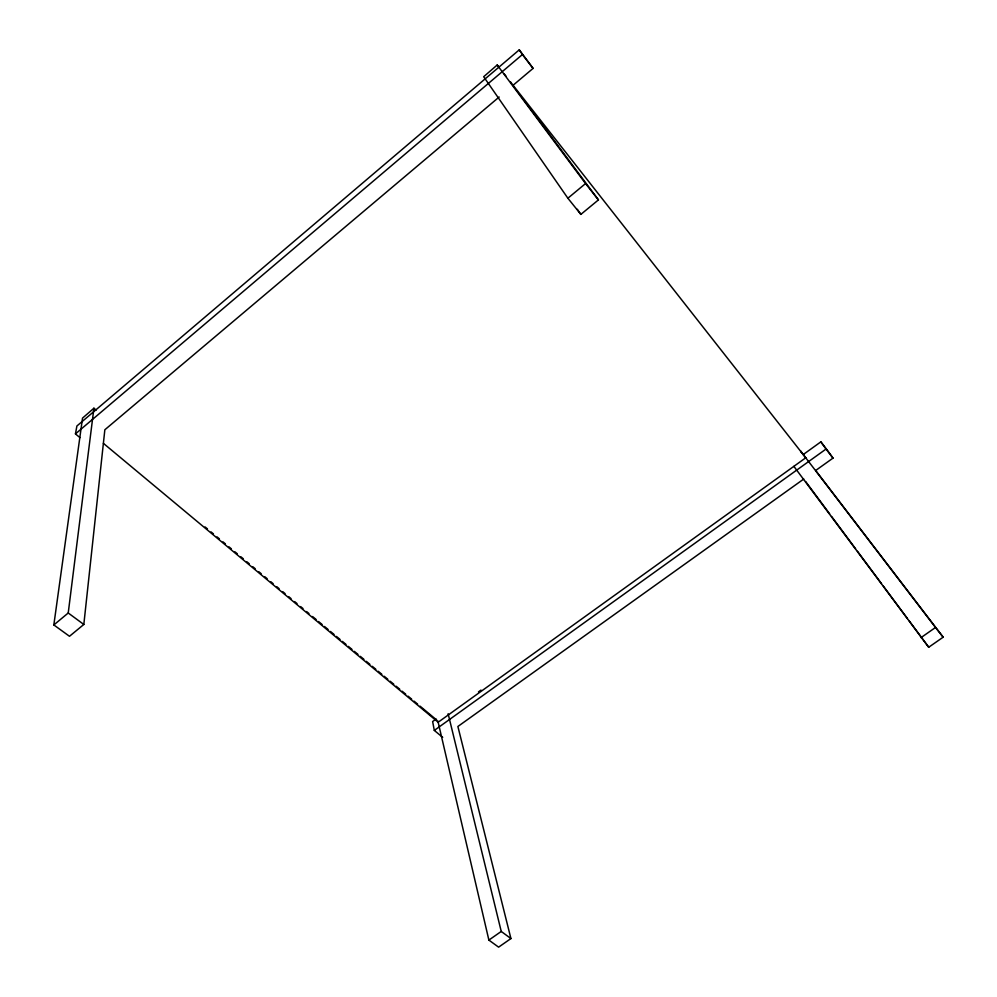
<?xml version="1.0" encoding="UTF-8"?>
<svg xmlns="http://www.w3.org/2000/svg" width="997" height="997" viewBox="0 0 997 997"><rect width="100%" height="100%" fill="white"/><g stroke="black" fill="none" stroke-linecap="round" stroke-linejoin="round"><path stroke-width="1.5" d="M96.136 410.079L93.917 408.209L82.527 418.104L53.838 624.945L69.491 636.285L83.823 624.458L104.847 429.769L499.161 97.008M53.838 624.945L68.232 612.993L93.917 408.209M79.947 437.621L75.448 433.894L76.894 426.006L519.263 49.85L533.083 68.382L512.944 85.381M498.974 67.248L497.204 64.992L483.682 76.719L567.879 198.229L580.865 214.392L598.437 199.899L510.701 82.24L805.75 457.797L438.169 722.239L488.879 940.096L498.612 947.15L510.925 938.563L457.885 726.489L803.769 479.021M75.448 433.894L522.428 54.536L519.263 49.85M567.879 198.229L585.551 183.56L497.204 64.992M436.088 719.061L432.636 721.541L434.306 730.415L442.705 737.356M803.258 454.532L820.855 441.858L827.797 450.868L833.006 458.109L815.658 470.509L943.162 637.183L928.718 647.24L793.874 466.347M478.46 691.906L480.99 690.086M805.028 456.863L805.75 457.797M434.306 730.415L826.039 449.049L833.006 458.109M488.879 940.096L501.242 931.447L448.127 713.74M921.004 637.631L935.522 627.474L943.162 637.183M68.232 612.993L83.823 624.458M501.242 931.447L510.925 938.563M205.07 526.927L207.463 528.909M211.052 531.9L213.433 533.894M217.022 536.872L219.402 538.866M222.992 541.857L225.372 543.851M228.961 546.83L231.354 548.824M234.931 551.815L237.323 553.809M240.9 556.787L243.293 558.781M246.87 561.772L249.262 563.754M252.839 566.745L255.232 568.739M258.809 571.73L261.202 573.711M264.791 576.702L267.171 578.696M270.76 581.675L273.141 583.669M276.73 586.66L279.123 588.654M282.699 591.632L285.092 593.626M288.669 596.617L291.062 598.611M294.638 601.59L297.031 603.584M300.608 606.575L303.001 608.556M306.578 611.547L308.97 613.541M312.56 616.532L316.136 619.511M318.529 621.505L322.106 624.496M324.499 626.477L328.075 629.468M330.468 631.462L334.045 634.453M336.438 636.435L340.027 639.426M342.407 641.42L345.996 644.398M348.377 646.392L351.966 649.383M354.346 651.377L357.935 654.356M360.328 656.35L363.905 659.341M366.298 661.335L369.875 664.314M372.267 666.308L375.844 669.299M378.237 671.28L381.814 674.271M384.206 676.265L387.796 679.256M390.176 681.238L393.765 684.229M396.145 686.223L399.735 689.201M402.115 691.195L405.704 694.186M408.097 696.18L411.674 699.159M414.067 701.153L417.643 704.144M420.036 706.138L436.748 720.071M103.414 443.353L438.169 722.239L437.945 721.068M585.551 183.56L598.437 199.899M504.283 74.002L506.052 76.246M804.105 455.529L800.603 451.08L935.522 627.474M522.428 54.536L533.083 68.382M805.626 481.514L829.691 513.916M831.535 516.409L855.6 548.799M857.457 551.291L881.522 583.694M883.367 586.186L907.432 618.589M909.289 621.081L928.718 647.24M820.855 441.858L826.039 449.049M577.313 209.283L580.865 214.392M510.701 82.24L511.112 82.901"/></g></svg>
